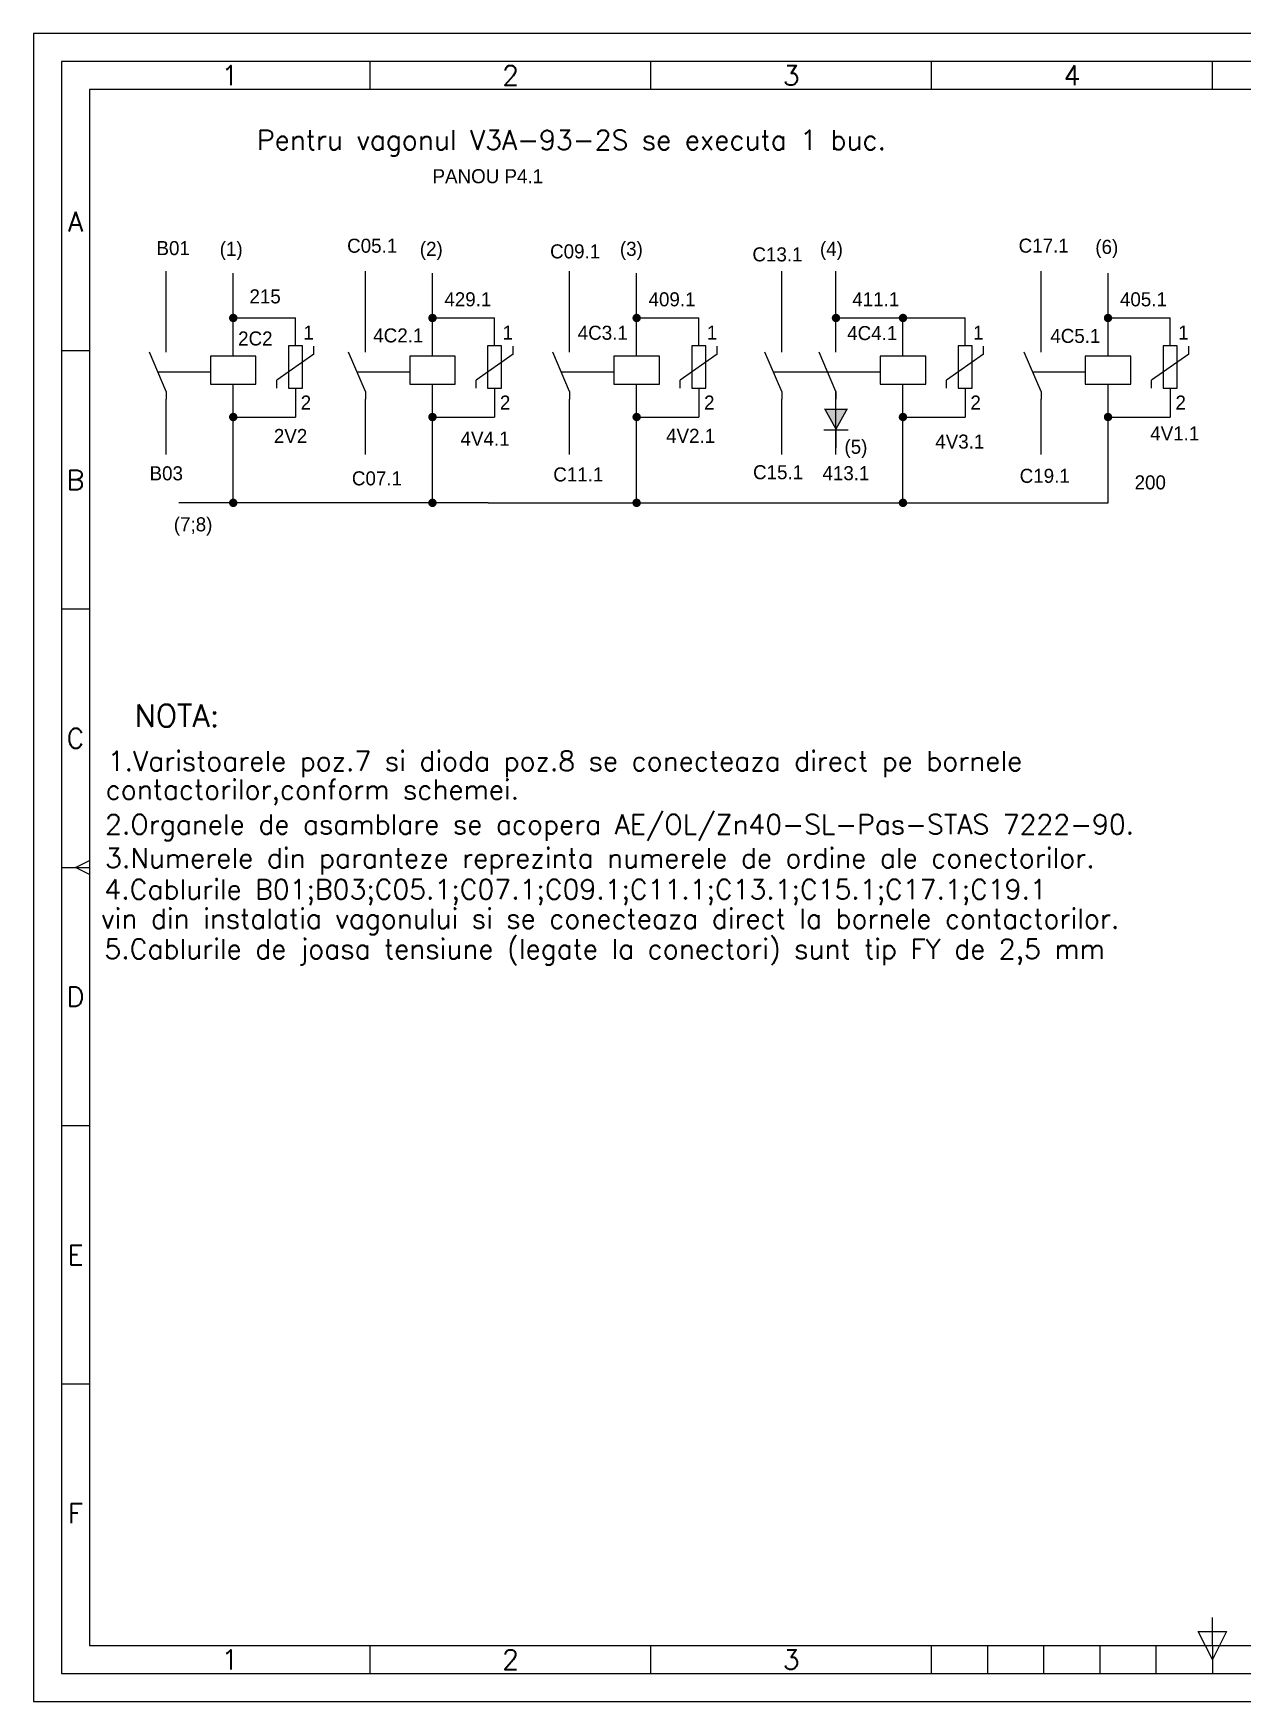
# Model space of a CAD drawing. Header units: millimetres. Extents: x 156 to 786, y 63 to 360.
# Drawn here: x 156.3 to 371.7, y 63.3 to 360.3 of the extents above; entities that cross this region are included whole.
import ezdxf
from ezdxf.enums import TextEntityAlignment as Align

# ---------------------------------------------------------------- set-up
doc = ezdxf.new("R2010")
doc.units = ezdxf.units.MM
doc.layers.add('LIN_GR', color=3, linetype='Continuous')
doc.layers.add('LIN_SUB', color=7, linetype='Continuous')
doc.styles.add('ISO', font='SIMPLEX.shx')
doc.styles.add('ISOCP', font='SIMPLEX.SHX')

msp = doc.modelspace()

# ---------------------------------------------------------------- linework, layer by layer
at = {"color": 70}
for p, q in [((216.2552, 350.3333), (216.2552, 355.3333)), ((266.2552, 350.3333), (266.2552, 355.3333)), ((316.2552, 350.3333), (316.2552, 355.3333)), ((366.2552, 350.3333), (366.2552, 355.3333)), ((566.2552, 350.3333), (166.2552, 350.3333)), ((166.2552, 350.3333), (166.2552, 73.3333)), ((166.2552, 303.8333), (161.2552, 303.8333)), ((166.2552, 257.8333), (161.2552, 257.8333)), ((161.2552, 211.8333), (166.2552, 211.8333)), ((163.7552, 211.8333), (166.2552, 213.0833)), ((166.2552, 210.5833), (163.7552, 211.8333)), ((166.2552, 165.8333), (161.2552, 165.8333)), ((166.2552, 119.8333), (161.2552, 119.8333)), ((366.2552, 73.3333), (366.2552, 78.3333)), ((363.7552, 75.8333), (368.7552, 75.8333)), ((366.2552, 70.8333), (363.7552, 75.8333)), ((368.7552, 75.8333), (366.2552, 70.8333)), ((166.2552, 73.3333), (566.2552, 73.3333)), ((216.2552, 68.3333), (216.2552, 73.3333)), ((266.2552, 68.3333), (266.2552, 73.3333)), ((316.2552, 68.3333), (316.2552, 73.3333)), ((326.2552, 68.3333), (326.2552, 73.3333)), ((336.2552, 68.3333), (336.2552, 73.3333)), ((346.2552, 68.3333), (346.2552, 73.3333)), ((356.2552, 68.3333), (356.2552, 73.3333)), ((366.2552, 73.3333), (366.2552, 68.3333)), ((316.2552, 68.3333), (416.2552, 68.3333))]:
    msp.add_line(p, q, dxfattribs=at)
at = {"color": 2}
for p, q in [((179.9261, 305.1839), (179.9261, 318.0181)), ((215.413, 305.1839), (215.413, 318.0181)), ((251.7775, 305.1839), (251.7775, 318.0181)), ((289.5599, 305.1839), (289.5599, 318.0181)), ((299.2149, 305.1839), (299.2149, 318.0181)), ((335.7426, 305.1839), (335.7426, 318.0181)), ((191.8599, 305.3514), (191.8599, 317.6629)), ((227.3467, 305.3514), (227.3467, 317.6629)), ((263.7112, 305.3514), (263.7112, 317.6629)), ((347.6764, 305.3514), (347.6764, 317.6629)), ((191.8599, 309.662), (202.9231, 309.662)), ((202.9231, 304.6761), (202.9231, 309.662)), ((227.3467, 309.662), (238.41, 309.662)), ((238.41, 304.6761), (238.41, 309.662)), ((263.7112, 309.662), (274.7745, 309.662)), ((274.7745, 304.6761), (274.7745, 309.662)), ((299.2149, 309.662), (322.2119, 309.662)), ((311.1487, 305.3514), (311.1487, 310.037)), ((322.2119, 304.6761), (322.2119, 309.662)), ((347.6764, 309.662), (358.7397, 309.662)), ((358.7397, 304.6761), (358.7397, 309.662)), ((179.9261, 296.5664), (176.9261, 303.5664)), ((179.9261, 303.5483), (179.9261, 305.1839)), ((191.8599, 302.8514), (191.8599, 305.3514)), ((206.2316, 303.2368), (199.6147, 298.5846)), ((206.2316, 303.2368), (206.2316, 304.6388)), ((215.413, 296.5664), (212.413, 303.5664)), ((215.413, 303.5483), (215.413, 305.1839)), ((227.3467, 302.8514), (227.3467, 305.3514)), ((241.7184, 303.2368), (235.1015, 298.5846)), ((241.7184, 303.2368), (241.7184, 304.6388)), ((251.7775, 296.5664), (248.7775, 303.5664)), ((251.7775, 303.5483), (251.7775, 305.1839)), ((263.7112, 302.8514), (263.7112, 305.3514)), ((278.0829, 303.2368), (271.466, 298.5846)), ((278.0829, 303.2368), (278.0829, 304.6388)), ((289.5599, 296.5664), (286.5599, 303.5664)), ((289.5599, 303.5483), (289.5599, 305.1839)), ((299.2149, 296.5664), (296.2149, 303.5664)), ((299.2149, 303.5483), (299.2149, 305.1839)), ((311.1487, 302.8514), (311.1487, 305.3514)), ((325.5204, 303.2368), (318.9035, 298.5846)), ((325.5204, 303.2368), (325.5204, 304.6388)), ((335.7426, 296.5664), (332.7426, 303.5664)), ((335.7426, 303.5483), (335.7426, 305.1839)), ((347.6764, 302.8514), (347.6764, 305.3514)), ((362.0481, 303.2368), (355.4312, 298.5846)), ((362.0481, 303.2368), (362.0481, 304.6388)), ((191.8599, 295.3499), (191.8599, 297.8514)), ((199.6147, 297.1826), (199.6147, 298.5846)), ((202.9231, 297.1761), (202.9231, 292.0312)), ((227.3467, 295.3499), (227.3467, 297.8514)), ((235.1015, 297.1826), (235.1015, 298.5846)), ((238.41, 297.1761), (238.41, 292.0312)), ((263.7112, 295.3499), (263.7112, 297.8514)), ((271.466, 297.1826), (271.466, 298.5846)), ((274.7745, 297.1761), (274.7745, 292.0312)), ((311.1487, 295.3499), (311.1487, 297.8514)), ((318.9035, 297.1826), (318.9035, 298.5846)), ((322.2119, 297.1761), (322.2119, 292.0312)), ((347.6764, 295.3499), (347.6764, 297.8514)), ((355.4312, 297.1826), (355.4312, 298.5846)), ((358.7397, 297.1761), (358.7397, 292.0312)), ((179.9261, 296.5664), (179.9261, 295.1864)), ((179.9261, 285.3802), (179.9261, 295.1864)), ((191.8599, 276.7514), (191.8599, 295.3499)), ((215.413, 296.5664), (215.413, 295.1864)), ((215.413, 285.3802), (215.413, 295.1864)), ((227.3467, 276.7514), (227.3467, 295.3499)), ((251.7775, 296.5664), (251.7775, 295.1864)), ((251.7775, 285.3802), (251.7775, 295.1864)), ((263.7112, 276.7514), (263.7112, 295.3499)), ((289.5599, 296.5664), (289.5599, 295.1864)), ((289.5599, 285.3802), (289.5599, 295.1864)), ((299.2149, 296.5664), (299.2149, 295.1864)), ((299.2149, 293.463), (299.2149, 296.5664)), ((299.2149, 285.3802), (299.2149, 295.1864)), ((311.1487, 276.7514), (311.1487, 295.3499)), ((335.7426, 296.5664), (335.7426, 295.1864)), ((335.7426, 285.3802), (335.7426, 295.1864)), ((347.6764, 276.7514), (347.6764, 295.3499)), ((191.8599, 292.0312), (202.9231, 292.0312)), ((227.3467, 292.0312), (238.41, 292.0312)), ((263.7112, 292.0312), (274.7745, 292.0312)), ((311.1487, 292.0312), (322.2119, 292.0312)), ((347.6764, 292.0312), (358.7397, 292.0312)), ((299.2149, 289.7894), (299.2149, 286.5648)), ((237.2696, 276.7514), (182.1819, 276.7514)), ((237.2696, 276.7514), (327.5524, 276.7514)), ((327.5524, 276.7514), (342.2985, 276.7514)), ((342.2985, 276.7514), (347.6764, 276.7514))]:
    msp.add_line(p, q, dxfattribs=at)
at = {"color": 1}
for p, q in [((178.4261, 300.0664), (187.8099, 300.0664)), ((213.913, 300.0664), (223.2967, 300.0664)), ((250.2775, 300.0664), (259.6612, 300.0664)), ((288.0599, 300.0664), (307.0987, 300.0664)), ((334.2426, 300.0664), (343.6264, 300.0664))]:
    msp.add_line(p, q, dxfattribs=at)
at = {"color": 240}
for points in [[(576.2552, 360.3333), (156.2552, 360.3333), (156.2552, 63.3333), (576.2552, 63.3333)], [(571.2552, 355.3333), (161.2552, 355.3333), (161.2552, 68.3333), (571.2552, 68.3333)]]:
    msp.add_lwpolyline(points, close=True, dxfattribs=at)
at = {"color": 2, "const_width": 0.75}
for points in [[(191.4849, 309.662, 1), (192.2349, 309.662, 1)], [(226.9717, 309.662, 1), (227.7217, 309.662, 1)], [(263.3362, 309.662, 1), (264.0862, 309.662, 1)], [(298.8399, 309.662, 1), (299.5899, 309.662, 1)], [(310.7737, 309.662, 1), (311.5237, 309.662, 1)], [(347.3014, 309.662, 1), (348.0514, 309.662, 1)], [(191.4849, 292.0312, 1), (192.2349, 292.0312, 1)], [(226.9717, 292.0312, 1), (227.7217, 292.0312, 1)], [(263.3362, 292.0312, 1), (264.0862, 292.0312, 1)], [(310.7737, 292.0312, 1), (311.5237, 292.0312, 1)], [(347.3014, 292.0312, 1), (348.0514, 292.0312, 1)], [(191.4849, 276.7514, 1), (192.2349, 276.7514, 1)], [(226.9717, 276.7514, 1), (227.7217, 276.7514, 1)], [(263.3362, 276.7514, 1), (264.0862, 276.7514, 1)], [(310.7737, 276.7514, 1), (311.5237, 276.7514, 1)]]:
    msp.add_lwpolyline(points, format="xyb", close=True, dxfattribs=at)
at = {"color": 2, "flags": 128}
for points in [[(204.1731, 297.1761), (204.1731, 304.6761), (201.6731, 304.6761), (201.6731, 297.1761)], [(239.66, 297.1761), (239.66, 304.6761), (237.16, 304.6761), (237.16, 297.1761)], [(276.0245, 297.1761), (276.0245, 304.6761), (273.5245, 304.6761), (273.5245, 297.1761)], [(323.4619, 297.1761), (323.4619, 304.6761), (320.9619, 304.6761), (320.9619, 297.1761)], [(359.9897, 297.1761), (359.9897, 304.6761), (357.4897, 304.6761), (357.4897, 297.1761)], [(195.9099, 297.8514), (195.9099, 302.8514), (187.8099, 302.8514), (187.8099, 297.8514)], [(231.3967, 297.8514), (231.3967, 302.8514), (223.2967, 302.8514), (223.2967, 297.8514)], [(267.7612, 297.8514), (267.7612, 302.8514), (259.6612, 302.8514), (259.6612, 297.8514)], [(315.1987, 297.8514), (315.1987, 302.8514), (307.0987, 302.8514), (307.0987, 297.8514)], [(351.7264, 297.8514), (351.7264, 302.8514), (343.6264, 302.8514), (343.6264, 297.8514)]]:
    msp.add_lwpolyline(points, close=True, dxfattribs=at)
at = {"color": 2, "const_width": 0.24, "flags": 128}
msp.add_lwpolyline([(299.2149, 289.889), (301.1768, 293.419), (297.2529, 293.419)], close=True, dxfattribs=at)
at = {"color": 2, "flags": 128}
msp.add_lwpolyline([(301.3797, 289.6647), (297.0479, 289.6647)], dxfattribs=at)
at = {"color": 2}
msp.add_solid([(299.2241, 289.8824), (297.299, 293.4002), (301.1254, 293.424)], dxfattribs=at)

# ---------------------------------------------------------------- texts
at = {"color": 50}
for s, style, p in [('1', 'ISOCP', (191.2552, 352.8333)), ('2', 'ISO', (241.2552, 352.8333)), ('3', 'ISO', (291.2552, 352.8333)), ('4', 'ISO', (341.2552, 352.8333)), ('A', 'ISO', (163.7552, 326.8333)), ('B', 'ISO', (163.7552, 280.8333)), ('C', 'ISO', (163.7552, 234.8333)), ('D', 'ISO', (163.7552, 188.8333)), ('E', 'ISO', (163.7552, 142.8333)), ('F', 'ISO', (163.7552, 96.8333)), ('1', 'ISOCP', (191.2552, 70.8333)), ('2', 'ISO', (241.2552, 70.8333)), ('3', 'ISO', (291.2552, 70.8333))]:
    msp.add_text(s, height=3.5, dxfattribs=dict(at, style=style)).set_placement(p, align=Align.MIDDLE)
at = {"color": 2}
for s, p in [('PANOU P4.1', (227.3577, 333.656)), ('C05.1', (212.1478, 321.2773)), ('C17.1', (331.7513, 321.2901)), ('B01', (178.1883, 320.8616)), ('(1)', (189.4545, 320.7236)), ('(2)', (225.0913, 320.7236)), ('C09.1', (248.297, 320.2749)), ('(3)', (260.7281, 320.7236)), ('C13.1', (284.3341, 319.7384)), ('(4)', (296.3649, 320.7236)), ('(6)', (345.4096, 321.0761)), ('215', (194.7471, 312.2625)), ('429.1', (229.4676, 311.7372)), ('409.1', (265.8321, 311.7372)), ('411.1', (302.1179, 311.7372)), ('405.1', (349.7973, 311.7372)), ('2C2', (192.7284, 304.7621)), ('1', (204.3543, 305.812)), ('4C2.1', (216.8041, 305.3074)), ('1', (239.8411, 305.812)), ('4C3.1', (253.2183, 305.7831)), ('1', (276.2056, 305.812)), ('4C4.1', (301.2145, 305.7252)), ('1', (323.643, 305.812)), ('4C5.1', (337.3961, 305.2209)), ('1', (360.1708, 305.812)), ('2', (203.8695, 293.3551)), ('2', (239.3564, 293.3551)), ('2', (275.7209, 293.3551)), ('2', (323.1583, 293.3551)), ('2', (359.6861, 293.3551)), ('2V2', (199.0972, 287.4048)), ('4V4.1', (232.3417, 286.9213)), ('4V2.1', (268.9613, 287.431)), ('(5)', (300.7281, 285.4837)), ('4V3.1', (316.9089, 286.4115)), ('4V1.1', (355.1981, 287.8518)), ('B03', (176.9534, 280.7602)), ('C07.1', (212.9931, 279.8644)), ('C11.1', (248.8621, 280.5612)), ('C15.1', (284.4489, 280.9567)), ('413.1', (296.8075, 280.7876)), ('C19.1', (331.9406, 280.3152)), ('200', (352.4072, 279.1473)), ('(7;8)', (181.2735, 271.6784))]:
    msp.add_text(s, height=2.5, dxfattribs=at).set_placement(p)
at = {"layer": 'LIN_GR', "color": 3, "style": 'ISOCP'}
msp.add_text('NOTA:', height=4, dxfattribs=at).set_placement((174.3038, 236.8696))
at = {"layer": 'LIN_SUB', "color": 2, "style": 'ISOCP'}
for s, p in [('Pentru vagonul V3A-93-2S se executa 1 buc.', (196.0816, 339.6123)), ('1.Varistoarele poz.7 si dioda poz.8 se conecteaza direct pe bornele ', (169.5023, 229.0533)), ('contactorilor,conform schemei.', (169.1283, 223.9706)), ('2.Organele de asamblare se acopera AE/OL/Zn40-SL-Pas-STAS 7222-90.', (169.0283, 217.7675)), ('3.Numerele din paranteze reprezinta numerele de ordine ale conectorilor.', (169.0283, 211.7742))]:
    msp.add_text(s, height=3.5, dxfattribs=at).set_placement(p)
at = {"layer": 'LIN_SUB', "color": 50, "style": 'ISOCP'}
for s, p in [('4.Cablurile B01;B03;C05.1;C07.1;C09.1;C11.1;C13.1;C15.1;C17.1;C19.1', (168.9146, 206.2003)), ('vin din instalatia vagonului si se conecteaza direct la bornele contactorilor.', (168.3313, 200.9994)), ('5.Cablurile de joasa tensiune (legate la conectori) sunt tip FY de 2,5 mm', (168.9146, 195.597))]:
    msp.add_text(s, height=3.5, dxfattribs=at).set_placement(p)

doc.saveas('drawing.dxf')
